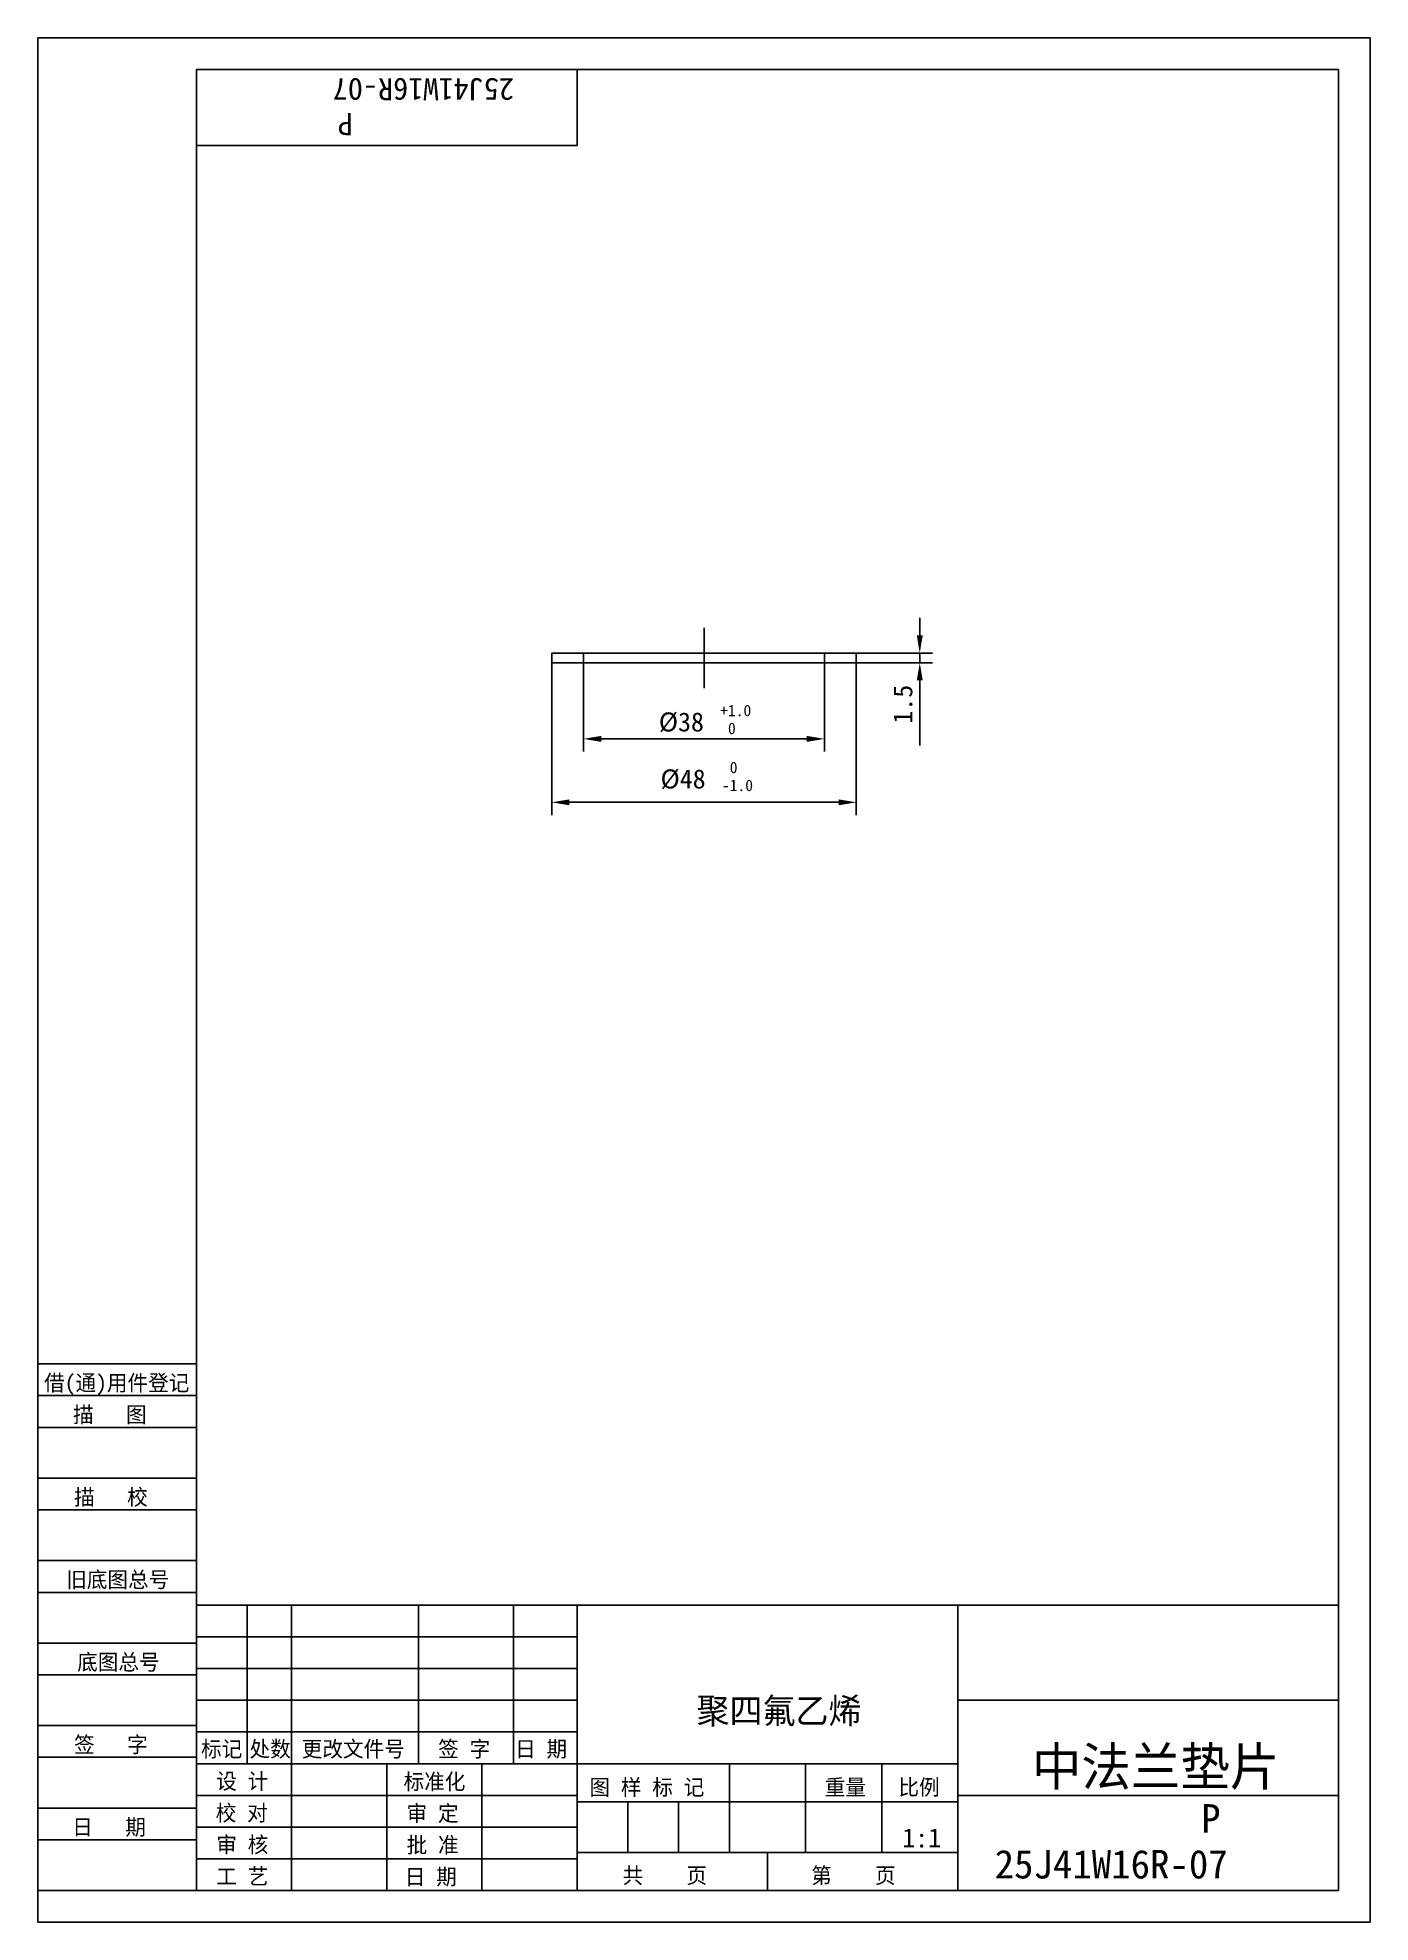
# Model space of a CAD drawing. Header units: metres. Extents: x 0 to 210, y 0 to 297.
import ezdxf

# ---------------------------------------------------------------- set-up
doc = ezdxf.new("R2010")
doc.units = ezdxf.units.M
for name, color, linetype in [('C', 6, 'Continuous'), ('D', 1, 'Continuous'), ('FL', 5, 'Continuous'), ('T', 7, 'Continuous'), ('TL', 4, 'Continuous')]:
    doc.layers.add(name, color=color, linetype=linetype)

# ---------------------------------------------------------------- blocks, each defined once
blk = doc.blocks.new('TUKUN4')
at = {"layer": 'FL'}
for p, q in [((0, 297), (0, 0)), ((210, 297), (0, 297)), ((210, 0), (210, 297)), ((0, 78), (25, 78)), ((0, 70), (25, 70)), ((0, 65), (25, 65)), ((0, 57), (25, 57)), ((0, 52), (25, 52)), ((33, 25), (33, 50)), ((40, 5), (40, 50)), ((60, 25), (60, 50)), ((75, 25), (75, 50)), ((25, 45), (85, 45)), ((0, 44), (25, 44)), ((0, 39), (25, 39)), ((25, 40), (85, 40)), ((25, 35), (85, 35)), ((0, 31), (25, 31)), ((25, 30), (85, 30)), ((0, 26), (25, 26)), ((70, 5), (70, 25)), ((0, 18), (25, 18)), ((25, 20), (85, 20)), ((25, 15), (85, 15)), ((0, 13), (25, 13)), ((25, 10), (85, 10)), ((0, 0), (210, 0))]:
    blk.add_line(p, q, dxfattribs=at)
at = {"layer": 'TL'}
for p, q in [((25, 5), (25, 292)), ((205, 292), (25, 292)), ((85, 292), (85, 280)), ((205, 5), (205, 292)), ((85, 280), (25, 280)), ((0, 88), (25, 88)), ((0, 83), (25, 83)), ((205, 50), (25, 50)), ((85, 5), (85, 50)), ((145, 5), (145, 50)), ((205, 35), (145, 35)), ((145, 25), (25, 25)), ((55, 5), (55, 25)), ((109, 11), (109, 25)), ((121, 11), (121, 25)), ((133, 11), (133, 25)), ((85, 19), (145, 19)), ((93, 11), (93, 19)), ((101, 11), (101, 19)), ((205, 20), (145, 20)), ((145, 11), (85, 11)), ((115, 5), (115, 11)), ((0, 5), (205, 5))]:
    blk.add_line(p, q, dxfattribs=at)
at = {"layer": 'T'}
for s, p in [('借(通)用件登记', (1, 83.76)), ('描   图', (5.56, 78.76)), ('描   校', (5.74, 65.76)), ('旧底图总号', (4.49, 52.76)), ('底图总号', (6.22, 39.76)), ('签   字', (5.74, 26.76)), ('标记', (25.75, 26.07)), ('处数', (33.38, 26.07)), ('更改文件号', (41.61, 26.07)), ('签 字', (63.1, 26.07)), ('日 期', (75.23, 26.07)), ('设 计', (28.14, 20.99)), ('标准化', (57.65, 20.93)), ('图 样 标 记', (86.95, 20.04)), ('重量', (124.03, 20.04)), ('比例', (135.64, 20.04)), ('校 对', (28.05, 15.99)), ('审 定', (58.13, 15.93)), ('日   期', (5.45, 13.76)), ('审 核', (28.14, 10.99)), ('批 准', (58.13, 10.93)), ('共    页', (92.18, 6.13)), ('第    页', (121.9, 6.13)), ('工 艺', (28.14, 5.99)), ('日 期', (57.84, 5.93))]:
    blk.add_text(s, height=2.5, dxfattribs=at).set_placement(p)

msp = doc.modelspace()

# ---------------------------------------------------------------- linework, layer by layer
at = {"layer": 'C'}
msp.add_lwpolyline([(105, 204), (105, 194.5)], dxfattribs=at)
at = {"layer": 'D'}
for p, q in [((139, 202.8), (139, 205.6)), ((129, 200), (141, 200)), ((139, 200), (139, 198.5)), ((81, 198.5), (81, 174.5)), ((86, 198.5), (86, 184.5)), ((124, 198.5), (124, 184.5)), ((129, 198.5), (129, 174.5)), ((129, 198.5), (141, 198.5)), ((139, 195.7), (139, 192.9)), ((139, 192.9), (139, 185.48)), ((88.8, 186.5), (121.2, 186.5)), ((83.8, 176.5), (126.2, 176.5))]:
    msp.add_line(p, q, dxfattribs=at)
for points in [[(138.53, 202.8), (139.47, 202.8), (139, 200)], [(138.53, 195.7), (139.47, 195.7), (139, 198.5)], [(88.8, 186.97), (88.8, 186.03), (86, 186.5)], [(121.2, 186.97), (121.2, 186.03), (124, 186.5)], [(83.8, 176.97), (83.8, 176.03), (81, 176.5)], [(126.2, 176.97), (126.2, 176.03), (129, 176.5)]]:
    msp.add_solid(points, dxfattribs=at)
at = {"layer": 'TL'}
for points in [[(86, 198.5), (81, 198.5), (81, 200), (86, 200), (86, 198.5)], [(86, 200), (124, 200)], [(124, 200), (124, 198.5), (129, 198.5), (129, 200), (124, 200)], [(86, 198.5), (124, 198.5)]]:
    msp.add_lwpolyline(points, dxfattribs=at)

# ---------------------------------------------------------------- block references
at = {"layer": 'D'}
msp.add_blockref('TUKUN4', (0, 0), dxfattribs=at)

# ---------------------------------------------------------------- texts
for s, height, rotation, p in [('25J41W16R-07', 3.5, 180, (75.06, 290.62)), ('P', 3.5, 180, (49.67, 285.13)), ('1.5', 3, 90, (137.83, 188.9))]:
    msp.add_text(s, height=height, rotation=rotation, dxfattribs=at).set_placement(p)
for s, height, p in [('%%C38', 3, (97.88, 187.67)), ('+1.0', 1.8, (107.55, 190.07)), (' 0', 1.8, (107.55, 187.25)), ('%%C48', 3, (98.15, 178.69)), (' 0', 1.8, (107.83, 181.09)), ('-1.0', 1.8, (107.83, 178.27)), ('聚四氟乙烯', 4, (103.81, 31.34)), ('中法兰垫片', 6, (156.67, 21.54)), ('P', 4.5, (183.34, 14.12)), ('1:1', 3, (136.24, 11.8)), ('25J41W16R-07', 4.5, (150.8, 6.91))]:
    msp.add_text(s, height=height, dxfattribs=at).set_placement(p)

doc.saveas('drawing.dxf')
